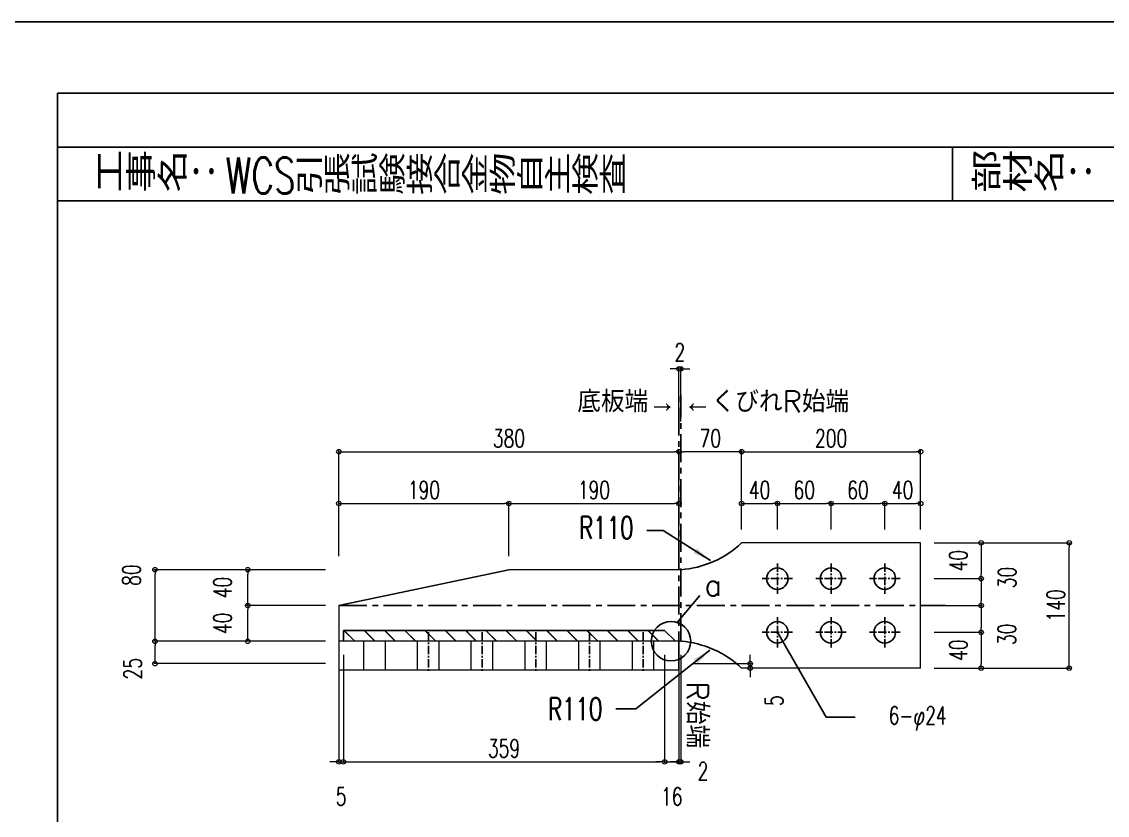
# Model space of a CAD drawing. Header units: millimetres. Extents: x -4568 to 36914, y -114 to 17788.
# Drawn here: x 11232 to 12445, y 16902 to 17788 of the extents above; entities that cross this region are included whole.
import ezdxf
from ezdxf.enums import TextEntityAlignment as Align

# ---------------------------------------------------------------- set-up
doc = ezdxf.new("R2010")
doc.units = ezdxf.units.MM
doc.header["$LTSCALE"] = 5
for name, pattern in [('ACAD_ISO03W100', [30, 12, -18]), ('CENTER1', [10, 6.25, -1.25, 1.25, -1.25]), ('JIS_08_50', [53, 50, -1.125, 0.75, -1.125])]:
    doc.linetypes.add(name, pattern=pattern)
doc.layers.get('0').update_dxf_attribs({"color": 255})
doc.layers.get('DEFPOINTS').update_dxf_attribs({"color": 255})
for name, color, linetype in [('CENTER', 2, 'JIS_08_50'), ('LAYER6', 7, 'Continuous'), ('寸法', 4, 'Continuous'), ('溶接', 241, 'Continuous'), ('補助線', 7, 'ACAD_ISO03W100'), ('金物', 142, 'Continuous')]:
    doc.layers.add(name, color=color, linetype=linetype)
doc.styles.add('KANJI', font='simplex.shx', dxfattribs={"width": 0.7, "bigfont": 'extfont2.shx'})
doc.styles.get("Standard").update_dxf_attribs({"font": 'simplex.shx', "width": 0.7, "height": 2.5, "bigfont": '@extfont2.shx'})
doc.styles.add('SUNPOU', font='simplex.shx', dxfattribs={"width": 0.7, "bigfont": 'extfont2.shx'})
doc.dimstyles.new('コピー(2) - Standard', dxfattribs={"dimtxt": 25, "dimasz": 20, "dimexe": 0.18, "dimexo": 0.0625, "dimgap": 15, "dimtad": 1, "dimdec": 0, "dimzin": 0, "dimdsep": 46, "dimtxsty": 'Standard', "dimblk": 'DOTSMALL', "dimcen": 0.09, "dimadec": 0, "dimazin": 0, "dimtfac": 1, "dimtdec": 0, "dimtofl": 0, "dimtmove": 0, "dimatfit": 3, "dimfxl": 0, "dimtolj": 1, "dimtzin": 0, "dimarcsym": 0})
doc.dimstyles.new('一般寸法-小さめ', dxfattribs={"dimscale": 10, "dimtxt": 2, "dimasz": 0.5, "dimexe": 0.125, "dimexo": 1.5, "dimgap": 0.5, "dimtad": 1, "dimtxsty": 'KANJI', "dimblk": 'ORIGIN', "dimcen": 0, "dimclrd": 256, "dimclre": 256, "dimclrt": 256, "dimadec": 0, "dimazin": 0, "dimtfac": 1, "dimtmove": 2, "dimatfit": 2, "dimfxl": 0, "dimtolj": 2, "dimlwd": 5, "dimlwe": 5, "dimarcsym": 0})

# ---------------------------------------------------------------- blocks, each defined once
blk = doc.blocks.new('_Origin')
at = {"color": 0, "linetype": 'ByBlock', "lineweight": -2}
blk.add_line((0, 0), (-1, 0), dxfattribs=at)
blk.add_circle((0, 0), 0.5, dxfattribs=at)
blk = doc.blocks.new('*D1084')
at = {"layer": 'DEFPOINTS', "color": 0, "transparency": 16777216}
for p in [(11966.4, 17307.9), (11586.4, 17176.1), (11966.4, 17176.1)]:
    blk.add_point(p, dxfattribs=at)
at = {"layer": '寸法', "lineweight": 5, "transparency": 16777216}
for p, q in [((11586.4, 17191.1), (11586.4, 17309.2)), ((11591.4, 17307.9), (11961.4, 17307.9)), ((11966.4, 17191.1), (11966.4, 17309.2))]:
    blk.add_line(p, q, dxfattribs=at)
at = {"layer": '寸法', "lineweight": 5, "transparency": 16777216, "xscale": 5, "yscale": 5, "zscale": 5, "rotation": 180}
blk.add_blockref('_Origin', (11586.4, 17307.9), dxfattribs=at)
at = {"layer": '寸法', "lineweight": 5, "transparency": 16777216, "xscale": 5, "yscale": 5, "zscale": 5}
blk.add_blockref('_Origin', (11966.4, 17307.9), dxfattribs=at)
at = {"layer": '寸法', "transparency": 16777216, "insert": (11776.4, 17322.9), "char_height": 20, "attachment_point": 5, "style": 'KANJI'}
blk.add_mtext('\\A2;380', dxfattribs=at)
blk = doc.blocks.new('*D1085')
at = {"layer": 'DEFPOINTS', "color": 0, "transparency": 16777216}
for p in [(11966.4, 17307.9), (12036.4, 17207.6), (11966.4, 17176.1)]:
    blk.add_point(p, dxfattribs=at)
at = {"layer": '寸法', "lineweight": 5, "transparency": 16777216}
for p, q in [((11966.4, 17191.1), (11966.4, 17309.2)), ((12031.4, 17307.9), (11971.4, 17307.9)), ((12036.4, 17222.6), (12036.4, 17309.2))]:
    blk.add_line(p, q, dxfattribs=at)
at = {"layer": '寸法', "lineweight": 5, "transparency": 16777216, "xscale": 5, "yscale": 5, "zscale": 5, "rotation": 180}
blk.add_blockref('_Origin', (11966.4, 17307.9), dxfattribs=at)
at = {"layer": '寸法', "lineweight": 5, "transparency": 16777216, "xscale": 5, "yscale": 5, "zscale": 5}
blk.add_blockref('_Origin', (12036.4, 17307.9), dxfattribs=at)
at = {"layer": '寸法', "transparency": 16777216, "insert": (12001.4, 17322.9), "char_height": 20, "attachment_point": 5, "style": 'KANJI'}
blk.add_mtext('\\A2;70', dxfattribs=at)
blk = doc.blocks.new('*D1086')
at = {"layer": 'DEFPOINTS', "color": 0, "transparency": 16777216}
for p in [(12236.4, 17206.1), (12402.5, 17206.1), (12236.4, 17066.1)]:
    blk.add_point(p, dxfattribs=at)
at = {"layer": '寸法', "lineweight": 5, "transparency": 16777216}
for p, q in [((12251.4, 17206.1), (12403.8, 17206.1)), ((12402.5, 17071.1), (12402.5, 17201.1)), ((12251.4, 17066.1), (12403.8, 17066.1))]:
    blk.add_line(p, q, dxfattribs=at)
at = {"layer": '寸法', "lineweight": 5, "transparency": 16777216, "xscale": 5, "yscale": 5, "zscale": 5}
for p, rotation in [((12402.5, 17206.1), 90), ((12402.5, 17066.1), 270)]:
    blk.add_blockref('_Origin', p, dxfattribs=dict(at, rotation=rotation))
at = {"layer": '寸法', "transparency": 16777216, "insert": (12387.5, 17136.1), "char_height": 20, "attachment_point": 5, "rotation": 90, "style": 'KANJI'}
blk.add_mtext('\\A2;140', dxfattribs=at)
blk = doc.blocks.new('*D1087')
at = {"layer": 'DEFPOINTS', "color": 0, "transparency": 16777216}
for p in [(11381, 17176.1), (11586.4, 17176.1), (11586.4, 17096.1)]:
    blk.add_point(p, dxfattribs=at)
at = {"layer": '寸法', "lineweight": 5, "transparency": 16777216}
for p, q in [((11571.4, 17176.1), (11379.7, 17176.1)), ((11381, 17101.1), (11381, 17171.1)), ((11571.4, 17096.1), (11379.7, 17096.1))]:
    blk.add_line(p, q, dxfattribs=at)
at = {"layer": '寸法', "lineweight": 5, "transparency": 16777216, "xscale": 5, "yscale": 5, "zscale": 5}
for p, rotation in [((11381, 17176.1), 90), ((11381, 17096.1), 270)]:
    blk.add_blockref('_Origin', p, dxfattribs=dict(at, rotation=rotation))
at = {"layer": '寸法', "transparency": 16777216, "insert": (11354.7, 17170), "char_height": 20, "attachment_point": 5, "rotation": 90, "style": 'KANJI'}
blk.add_mtext('\\A2;80', dxfattribs=at)
blk = doc.blocks.new('*D1117')
at = {"layer": 'DEFPOINTS', "color": 0, "transparency": 16777216}
for p in [(11381, 17096.1), (11586.4, 17096.1), (11586.4, 17071.1)]:
    blk.add_point(p, dxfattribs=at)
at = {"layer": '寸法', "lineweight": 5, "transparency": 16777216}
for p, q in [((11571.4, 17096.1), (11379.7, 17096.1)), ((11381, 17076.1), (11381, 17091.1)), ((11571.4, 17071.1), (11379.7, 17071.1))]:
    blk.add_line(p, q, dxfattribs=at)
at = {"layer": '寸法', "lineweight": 5, "transparency": 16777216, "xscale": 5, "yscale": 5, "zscale": 5}
for p, rotation in [((11381, 17096.1), 90), ((11381, 17071.1), 270)]:
    blk.add_blockref('_Origin', p, dxfattribs=dict(at, rotation=rotation))
at = {"layer": '寸法', "transparency": 16777216, "insert": (11356, 17065.4), "char_height": 20, "attachment_point": 5, "rotation": 90, "style": 'KANJI'}
blk.add_mtext('\\A2;25', dxfattribs=at)
blk = doc.blocks.new('*D1118')
at = {"layer": 'DEFPOINTS', "color": 0, "transparency": 16777216}
for p in [(12236.4, 17307.9), (12036.4, 17207.6), (12236.4, 17206.1)]:
    blk.add_point(p, dxfattribs=at)
at = {"layer": '寸法', "lineweight": 5, "transparency": 16777216}
for p, q in [((12036.4, 17222.6), (12036.4, 17309.2)), ((12041.4, 17307.9), (12231.4, 17307.9)), ((12236.4, 17221.1), (12236.4, 17309.2))]:
    blk.add_line(p, q, dxfattribs=at)
at = {"layer": '寸法', "lineweight": 5, "transparency": 16777216, "xscale": 5, "yscale": 5, "zscale": 5, "rotation": 180}
blk.add_blockref('_Origin', (12036.4, 17307.9), dxfattribs=at)
at = {"layer": '寸法', "lineweight": 5, "transparency": 16777216, "xscale": 5, "yscale": 5, "zscale": 5}
blk.add_blockref('_Origin', (12236.4, 17307.9), dxfattribs=at)
at = {"layer": '寸法', "transparency": 16777216, "insert": (12136.4, 17322.9), "char_height": 20, "attachment_point": 5, "style": 'KANJI'}
blk.add_mtext('\\A2;200', dxfattribs=at)
blk = doc.blocks.new('*D1088')
at = {"layer": 'DEFPOINTS', "color": 0, "transparency": 16777216}
for p in [(12236.4, 17206.1), (12236.4, 17166.1), (12304, 17166.1)]:
    blk.add_point(p, dxfattribs=at)
at = {"layer": '寸法', "lineweight": 5, "transparency": 16777216}
for p, q in [((12251.4, 17206.1), (12305.3, 17206.1)), ((12304, 17201.1), (12304, 17171.1)), ((12251.4, 17166.1), (12305.3, 17166.1))]:
    blk.add_line(p, q, dxfattribs=at)
at = {"layer": '寸法', "lineweight": 5, "transparency": 16777216, "xscale": 5, "yscale": 5, "zscale": 5}
for p, rotation in [((12304, 17206.1), 90), ((12304, 17166.1), 270)]:
    blk.add_blockref('_Origin', p, dxfattribs=dict(at, rotation=rotation))
at = {"layer": '寸法', "transparency": 16777216, "insert": (12278.6, 17186.1), "char_height": 20, "attachment_point": 5, "rotation": 90, "style": 'KANJI'}
blk.add_mtext('\\A2;40', dxfattribs=at)
blk = doc.blocks.new('*D1089')
at = {"layer": 'DEFPOINTS', "color": 0, "transparency": 16777216}
for p in [(12236.4, 17106.1), (12236.4, 17066.1), (12304, 17066.1)]:
    blk.add_point(p, dxfattribs=at)
at = {"layer": '寸法', "lineweight": 5, "transparency": 16777216}
for p, q in [((12251.4, 17106.1), (12305.3, 17106.1)), ((12304, 17101.1), (12304, 17071.1)), ((12251.4, 17066.1), (12305.3, 17066.1))]:
    blk.add_line(p, q, dxfattribs=at)
at = {"layer": '寸法', "lineweight": 5, "transparency": 16777216, "xscale": 5, "yscale": 5, "zscale": 5}
for p, rotation in [((12304, 17106.1), 90), ((12304, 17066.1), 270)]:
    blk.add_blockref('_Origin', p, dxfattribs=dict(at, rotation=rotation))
at = {"layer": '寸法', "transparency": 16777216, "insert": (12278.6, 17086.1), "char_height": 20, "attachment_point": 5, "rotation": 90, "style": 'KANJI'}
blk.add_mtext('\\A2;40', dxfattribs=at)
blk = doc.blocks.new('*D1090')
at = {"layer": 'DEFPOINTS', "color": 0, "transparency": 16777216}
for p in [(11484.6, 17136.1), (11586.4, 17136.1), (11586.4, 17096.1)]:
    blk.add_point(p, dxfattribs=at)
at = {"layer": '寸法', "lineweight": 5, "transparency": 16777216}
for p, q in [((11571.4, 17136.1), (11483.3, 17136.1)), ((11484.6, 17101.1), (11484.6, 17131.1)), ((11571.4, 17096.1), (11483.3, 17096.1))]:
    blk.add_line(p, q, dxfattribs=at)
at = {"layer": '寸法', "lineweight": 5, "transparency": 16777216, "xscale": 5, "yscale": 5, "zscale": 5}
for p, rotation in [((11484.6, 17136.1), 90), ((11484.6, 17096.1), 270)]:
    blk.add_blockref('_Origin', p, dxfattribs=dict(at, rotation=rotation))
at = {"layer": '寸法', "transparency": 16777216, "insert": (11456.4, 17116.1), "char_height": 20, "attachment_point": 5, "rotation": 90, "style": 'KANJI'}
blk.add_mtext('\\A2;40', dxfattribs=at)
blk = doc.blocks.new('*D1091')
at = {"layer": 'DEFPOINTS', "color": 0, "transparency": 16777216}
for p in [(11484.6, 17176.1), (11586.4, 17176.1), (11586.4, 17136.1)]:
    blk.add_point(p, dxfattribs=at)
at = {"layer": '寸法', "lineweight": 5, "transparency": 16777216}
for p, q in [((11571.4, 17176.1), (11483.3, 17176.1)), ((11484.6, 17141.1), (11484.6, 17171.1)), ((11571.4, 17136.1), (11483.3, 17136.1))]:
    blk.add_line(p, q, dxfattribs=at)
at = {"layer": '寸法', "lineweight": 5, "transparency": 16777216, "xscale": 5, "yscale": 5, "zscale": 5}
for p, rotation in [((11484.6, 17176.1), 90), ((11484.6, 17136.1), 270)]:
    blk.add_blockref('_Origin', p, dxfattribs=dict(at, rotation=rotation))
at = {"layer": '寸法', "transparency": 16777216, "insert": (11456.4, 17156.1), "char_height": 20, "attachment_point": 5, "rotation": 90, "style": 'KANJI'}
blk.add_mtext('\\A2;40', dxfattribs=at)
blk = doc.blocks.new('*D1119')
at = {"layer": 'DEFPOINTS', "color": 0, "transparency": 16777216}
for p in [(11966.4, 17071.1), (12036.4, 17066.1), (12046, 17066.1)]:
    blk.add_point(p, dxfattribs=at)
at = {"layer": '寸法', "lineweight": 5, "transparency": 16777216}
for p, q in [((12046, 17076.1), (12046, 17081.1)), ((11981.4, 17071.1), (12047.3, 17071.1)), ((12046, 17071.1), (12046, 17066.1)), ((12046, 17061.1), (12046, 17056.1)), ((12051.4, 17066.1), (12047.3, 17066.1))]:
    blk.add_line(p, q, dxfattribs=at)
at = {"layer": '寸法', "lineweight": 5, "transparency": 16777216, "xscale": 5, "yscale": 5, "zscale": 5}
for p, rotation in [((12046, 17071.1), 270), ((12046, 17066.1), 90)]:
    blk.add_blockref('_Origin', p, dxfattribs=dict(at, rotation=rotation))
at = {"layer": '寸法', "transparency": 16777216, "insert": (12072.8, 17029.7), "char_height": 20, "attachment_point": 5, "rotation": 90, "style": 'KANJI'}
blk.add_mtext('\\A2;5', dxfattribs=at)
blk = doc.blocks.new('_DotSmall')
at = {"color": 0, "linetype": 'ByBlock', "const_width": 0.5}
blk.add_lwpolyline([(-0.0625, 0, 1), (0.0625, 0, 1)], format="xyb", close=True, dxfattribs=at)
blk = doc.blocks.new('*D1092')
at = {"layer": 'DEFPOINTS', "color": 0, "transparency": 16777216}
for p in [(11776.4, 17250.1), (11586.4, 17176.1), (11776.4, 17176.1)]:
    blk.add_point(p, dxfattribs=at)
at = {"layer": '寸法', "lineweight": 5, "transparency": 16777216}
for p, q in [((11586.4, 17191.1), (11586.4, 17251.4)), ((11591.4, 17250.1), (11771.4, 17250.1)), ((11776.4, 17191.1), (11776.4, 17251.4))]:
    blk.add_line(p, q, dxfattribs=at)
at = {"layer": '寸法', "lineweight": 5, "transparency": 16777216, "xscale": 5, "yscale": 5, "zscale": 5, "rotation": 180}
blk.add_blockref('_Origin', (11586.4, 17250.1), dxfattribs=at)
at = {"layer": '寸法', "lineweight": 5, "transparency": 16777216, "xscale": 5, "yscale": 5, "zscale": 5}
blk.add_blockref('_Origin', (11776.4, 17250.1), dxfattribs=at)
at = {"layer": '寸法', "transparency": 16777216, "insert": (11681.4, 17265.1), "char_height": 20, "attachment_point": 5, "style": 'KANJI'}
blk.add_mtext('\\A2;190', dxfattribs=at)
blk = doc.blocks.new('*D1093')
at = {"layer": 'DEFPOINTS', "color": 0, "transparency": 16777216}
for p in [(11966.4, 17250.1), (11776.4, 17176.1), (11966.4, 17176.1)]:
    blk.add_point(p, dxfattribs=at)
at = {"layer": '寸法', "lineweight": 5, "transparency": 16777216}
for p, q in [((11776.4, 17191.1), (11776.4, 17251.4)), ((11781.4, 17250.1), (11961.4, 17250.1)), ((11966.4, 17191.1), (11966.4, 17251.4))]:
    blk.add_line(p, q, dxfattribs=at)
at = {"layer": '寸法', "lineweight": 5, "transparency": 16777216, "xscale": 5, "yscale": 5, "zscale": 5, "rotation": 180}
blk.add_blockref('_Origin', (11776.4, 17250.1), dxfattribs=at)
at = {"layer": '寸法', "lineweight": 5, "transparency": 16777216, "xscale": 5, "yscale": 5, "zscale": 5}
blk.add_blockref('_Origin', (11966.4, 17250.1), dxfattribs=at)
at = {"layer": '寸法', "transparency": 16777216, "insert": (11871.4, 17265.1), "char_height": 20, "attachment_point": 5, "style": 'KANJI'}
blk.add_mtext('\\A2;190', dxfattribs=at)
blk = doc.blocks.new('*D1094')
at = {"layer": 'DEFPOINTS', "color": 0, "transparency": 16777216}
for p in [(12076.4, 17250.1), (12036.4, 17206.1), (12076.4, 17206.1)]:
    blk.add_point(p, dxfattribs=at)
at = {"layer": '寸法', "lineweight": 5, "transparency": 16777216}
for p, q in [((12036.4, 17221.1), (12036.4, 17251.4)), ((12041.4, 17250.1), (12071.4, 17250.1)), ((12076.4, 17221.1), (12076.4, 17251.4))]:
    blk.add_line(p, q, dxfattribs=at)
at = {"layer": '寸法', "lineweight": 5, "transparency": 16777216, "xscale": 5, "yscale": 5, "zscale": 5, "rotation": 180}
blk.add_blockref('_Origin', (12036.4, 17250.1), dxfattribs=at)
at = {"layer": '寸法', "lineweight": 5, "transparency": 16777216, "xscale": 5, "yscale": 5, "zscale": 5}
blk.add_blockref('_Origin', (12076.4, 17250.1), dxfattribs=at)
at = {"layer": '寸法', "transparency": 16777216, "insert": (12056.4, 17265.1), "char_height": 20, "attachment_point": 5, "style": 'KANJI'}
blk.add_mtext('\\A2;40', dxfattribs=at)
blk = doc.blocks.new('*D1095')
at = {"layer": 'DEFPOINTS', "color": 0, "transparency": 16777216}
for p in [(12196.4, 17250.1), (12136.4, 17206.1), (12196.4, 17206.1)]:
    blk.add_point(p, dxfattribs=at)
at = {"layer": '寸法', "lineweight": 5, "transparency": 16777216}
for p, q in [((12136.4, 17221.1), (12136.4, 17251.4)), ((12141.4, 17250.1), (12191.4, 17250.1)), ((12196.4, 17221.1), (12196.4, 17251.4))]:
    blk.add_line(p, q, dxfattribs=at)
at = {"layer": '寸法', "lineweight": 5, "transparency": 16777216, "xscale": 5, "yscale": 5, "zscale": 5, "rotation": 180}
blk.add_blockref('_Origin', (12136.4, 17250.1), dxfattribs=at)
at = {"layer": '寸法', "lineweight": 5, "transparency": 16777216, "xscale": 5, "yscale": 5, "zscale": 5}
blk.add_blockref('_Origin', (12196.4, 17250.1), dxfattribs=at)
at = {"layer": '寸法', "transparency": 16777216, "insert": (12166.4, 17265.1), "char_height": 20, "attachment_point": 5, "style": 'KANJI'}
blk.add_mtext('\\A2;60', dxfattribs=at)
blk = doc.blocks.new('*D1096')
at = {"layer": 'DEFPOINTS', "color": 0, "transparency": 16777216}
for p in [(12136.4, 17250.1), (12076.4, 17206.1), (12136.4, 17206.1)]:
    blk.add_point(p, dxfattribs=at)
at = {"layer": '寸法', "lineweight": 5, "transparency": 16777216}
for p, q in [((12076.4, 17221.1), (12076.4, 17251.4)), ((12081.4, 17250.1), (12131.4, 17250.1)), ((12136.4, 17221.1), (12136.4, 17251.4))]:
    blk.add_line(p, q, dxfattribs=at)
at = {"layer": '寸法', "lineweight": 5, "transparency": 16777216, "xscale": 5, "yscale": 5, "zscale": 5, "rotation": 180}
blk.add_blockref('_Origin', (12076.4, 17250.1), dxfattribs=at)
at = {"layer": '寸法', "lineweight": 5, "transparency": 16777216, "xscale": 5, "yscale": 5, "zscale": 5}
blk.add_blockref('_Origin', (12136.4, 17250.1), dxfattribs=at)
at = {"layer": '寸法', "transparency": 16777216, "insert": (12106.4, 17265.1), "char_height": 20, "attachment_point": 5, "style": 'KANJI'}
blk.add_mtext('\\A2;60', dxfattribs=at)
blk = doc.blocks.new('*D1097')
at = {"layer": 'DEFPOINTS', "color": 0, "transparency": 16777216}
for p in [(12236.4, 17250.1), (12196.4, 17206.1), (12236.4, 17206.1)]:
    blk.add_point(p, dxfattribs=at)
at = {"layer": '寸法', "lineweight": 5, "transparency": 16777216}
for p, q in [((12196.4, 17221.1), (12196.4, 17251.4)), ((12201.4, 17250.1), (12231.4, 17250.1)), ((12236.4, 17221.1), (12236.4, 17251.4))]:
    blk.add_line(p, q, dxfattribs=at)
at = {"layer": '寸法', "lineweight": 5, "transparency": 16777216, "xscale": 5, "yscale": 5, "zscale": 5, "rotation": 180}
blk.add_blockref('_Origin', (12196.4, 17250.1), dxfattribs=at)
at = {"layer": '寸法', "lineweight": 5, "transparency": 16777216, "xscale": 5, "yscale": 5, "zscale": 5}
blk.add_blockref('_Origin', (12236.4, 17250.1), dxfattribs=at)
at = {"layer": '寸法', "transparency": 16777216, "insert": (12216.4, 17265.1), "char_height": 20, "attachment_point": 5, "style": 'KANJI'}
blk.add_mtext('\\A2;40', dxfattribs=at)
blk = doc.blocks.new('*D1098')
at = {"layer": 'DEFPOINTS', "color": 0, "transparency": 16777216}
for p in [(12236.4, 17166.1), (12236.4, 17136.1), (12304, 17136.1)]:
    blk.add_point(p, dxfattribs=at)
at = {"layer": '寸法', "lineweight": 5, "transparency": 16777216}
for p, q in [((12251.4, 17166.1), (12305.3, 17166.1)), ((12304, 17161.1), (12304, 17141.1)), ((12251.4, 17136.1), (12305.3, 17136.1))]:
    blk.add_line(p, q, dxfattribs=at)
at = {"layer": '寸法', "lineweight": 5, "transparency": 16777216, "xscale": 5, "yscale": 5, "zscale": 5}
for p, rotation in [((12304, 17166.1), 90), ((12304, 17136.1), 270)]:
    blk.add_blockref('_Origin', p, dxfattribs=dict(at, rotation=rotation))
at = {"layer": '寸法', "transparency": 16777216, "insert": (12333.1, 17167.3), "char_height": 20, "attachment_point": 5, "rotation": 90, "style": 'KANJI'}
blk.add_mtext('\\A2;30', dxfattribs=at)
blk = doc.blocks.new('*D1099')
at = {"layer": 'DEFPOINTS', "color": 0, "transparency": 16777216}
for p in [(12236.4, 17136.1), (12236.4, 17106.1), (12304, 17106.1)]:
    blk.add_point(p, dxfattribs=at)
at = {"layer": '寸法', "lineweight": 5, "transparency": 16777216}
for p, q in [((12251.4, 17136.1), (12305.3, 17136.1)), ((12304, 17131.1), (12304, 17111.1)), ((12251.4, 17106.1), (12305.3, 17106.1))]:
    blk.add_line(p, q, dxfattribs=at)
at = {"layer": '寸法', "lineweight": 5, "transparency": 16777216, "xscale": 5, "yscale": 5, "zscale": 5}
for p, rotation in [((12304, 17136.1), 90), ((12304, 17106.1), 270)]:
    blk.add_blockref('_Origin', p, dxfattribs=dict(at, rotation=rotation))
at = {"layer": '寸法', "transparency": 16777216, "insert": (12332.8, 17103.9), "char_height": 20, "attachment_point": 5, "rotation": 90, "style": 'KANJI'}
blk.add_mtext('\\A2;30', dxfattribs=at)
blk = doc.blocks.new('*D1111')
at = {"layer": 'DEFPOINTS', "color": 0, "linetype": 'Continuous', "transparency": 16777216}
for p in [(11586.4, 17096.1), (11591.4, 17077.1), (11591.4, 16961.4)]:
    blk.add_point(p, dxfattribs=at)
at = {"layer": '寸法', "linetype": 'Continuous', "lineweight": 5, "transparency": 16777216}
for p, q in [((11586.4, 17081.1), (11586.4, 16960.2)), ((11591.4, 17062.1), (11591.4, 16960.2)), ((11581.4, 16961.4), (11576.4, 16961.4)), ((11586.4, 16961.4), (11591.4, 16961.4)), ((11596.4, 16961.4), (11601.4, 16961.4))]:
    blk.add_line(p, q, dxfattribs=at)
at = {"layer": '寸法', "linetype": 'Continuous', "lineweight": 5, "transparency": 16777216, "xscale": 5, "yscale": 5, "zscale": 5}
blk.add_blockref('_Origin', (11586.4, 16961.4), dxfattribs=at)
at = {"layer": '寸法', "linetype": 'Continuous', "lineweight": 5, "transparency": 16777216, "xscale": 5, "yscale": 5, "zscale": 5, "rotation": 180}
blk.add_blockref('_Origin', (11591.4, 16961.4), dxfattribs=at)
at = {"layer": '寸法', "linetype": 'Continuous', "transparency": 16777216, "insert": (11588.9, 16922.7), "char_height": 20, "attachment_point": 5, "style": 'KANJI'}
blk.add_mtext('\\A2;5', dxfattribs=at)
blk = doc.blocks.new('*D1112')
at = {"layer": 'DEFPOINTS', "color": 0, "linetype": 'Continuous', "transparency": 16777216}
for p in [(11591.4, 17096.1), (11950.4, 17096.1), (11950.4, 16961.4)]:
    blk.add_point(p, dxfattribs=at)
at = {"layer": '寸法', "linetype": 'Continuous', "lineweight": 5, "transparency": 16777216}
for p, q in [((11591.4, 17081.1), (11591.4, 16960.2)), ((11950.4, 17081.1), (11950.4, 16960.2)), ((11596.4, 16961.4), (11945.4, 16961.4))]:
    blk.add_line(p, q, dxfattribs=at)
at = {"layer": '寸法', "linetype": 'Continuous', "lineweight": 5, "transparency": 16777216, "xscale": 5, "yscale": 5, "zscale": 5, "rotation": 180}
blk.add_blockref('_Origin', (11591.4, 16961.4), dxfattribs=at)
at = {"layer": '寸法', "linetype": 'Continuous', "lineweight": 5, "transparency": 16777216, "xscale": 5, "yscale": 5, "zscale": 5}
blk.add_blockref('_Origin', (11950.4, 16961.4), dxfattribs=at)
at = {"layer": '寸法', "linetype": 'Continuous', "transparency": 16777216, "insert": (11770.9, 16976.4), "char_height": 20, "attachment_point": 5, "style": 'KANJI'}
blk.add_mtext('\\A2;359', dxfattribs=at)
blk = doc.blocks.new('*D1113')
at = {"layer": 'DEFPOINTS', "color": 0, "linetype": 'Continuous', "transparency": 16777216}
for p in [(11950.4, 17096.1), (11966.4, 17096.1), (11966.4, 16961.4)]:
    blk.add_point(p, dxfattribs=at)
at = {"layer": '寸法', "linetype": 'Continuous', "lineweight": 5, "transparency": 16777216}
for p, q in [((11950.4, 17081.1), (11950.4, 16960.2)), ((11966.4, 17081.1), (11966.4, 16960.2)), ((11945.4, 16961.4), (11940.4, 16961.4)), ((11950.4, 16961.4), (11966.4, 16961.4)), ((11971.4, 16961.4), (11976.4, 16961.4))]:
    blk.add_line(p, q, dxfattribs=at)
at = {"layer": '寸法', "linetype": 'Continuous', "lineweight": 5, "transparency": 16777216, "xscale": 5, "yscale": 5, "zscale": 5}
blk.add_blockref('_Origin', (11950.4, 16961.4), dxfattribs=at)
at = {"layer": '寸法', "linetype": 'Continuous', "lineweight": 5, "transparency": 16777216, "xscale": 5, "yscale": 5, "zscale": 5, "rotation": 180}
blk.add_blockref('_Origin', (11966.4, 16961.4), dxfattribs=at)
at = {"layer": '寸法', "linetype": 'Continuous', "transparency": 16777216, "insert": (11958.4, 16922.7), "char_height": 20, "attachment_point": 5, "style": 'KANJI'}
blk.add_mtext('\\A2;16', dxfattribs=at)
blk = doc.blocks.new('*D1114')
at = {"layer": 'DEFPOINTS', "color": 0, "linetype": 'Continuous', "transparency": 16777216}
for p in [(11966.4, 17096.1), (11968.4, 17096.1), (11968.4, 16961.4)]:
    blk.add_point(p, dxfattribs=at)
at = {"layer": '寸法', "linetype": 'Continuous', "lineweight": 5, "transparency": 16777216}
for p, q in [((11966.4, 17081.1), (11966.4, 16960.2)), ((11968.4, 17081.1), (11968.4, 16960.2)), ((11961.4, 16961.4), (11956.4, 16961.4)), ((11966.4, 16961.4), (11968.4, 16961.4)), ((11973.4, 16961.4), (11978.4, 16961.4))]:
    blk.add_line(p, q, dxfattribs=at)
at = {"layer": '寸法', "linetype": 'Continuous', "lineweight": 5, "transparency": 16777216, "xscale": 5, "yscale": 5, "zscale": 5}
blk.add_blockref('_Origin', (11966.4, 16961.4), dxfattribs=at)
at = {"layer": '寸法', "linetype": 'Continuous', "lineweight": 5, "transparency": 16777216, "xscale": 5, "yscale": 5, "zscale": 5, "rotation": 180}
blk.add_blockref('_Origin', (11968.4, 16961.4), dxfattribs=at)
at = {"layer": '寸法', "linetype": 'Continuous', "transparency": 16777216, "insert": (11993.3, 16950.9), "char_height": 20, "attachment_point": 5, "style": 'KANJI'}
blk.add_mtext('\\A2;2', dxfattribs=at)
blk = doc.blocks.new('*D1115')
at = {"layer": 'DEFPOINTS', "color": 0, "transparency": 16777216}
for p in [(11968.4, 17400.5), (11966.4, 17326.5), (11968.4, 17326.5)]:
    blk.add_point(p, dxfattribs=at)
at = {"layer": '寸法', "lineweight": 5, "transparency": 16777216}
for p, q in [((11961.4, 17400.5), (11956.4, 17400.5)), ((11966.4, 17341.5), (11966.4, 17401.7)), ((11966.4, 17400.5), (11968.4, 17400.5)), ((11968.4, 17341.5), (11968.4, 17401.7)), ((11973.4, 17400.5), (11978.4, 17400.5))]:
    blk.add_line(p, q, dxfattribs=at)
at = {"layer": '寸法', "lineweight": 5, "transparency": 16777216, "xscale": 5, "yscale": 5, "zscale": 5}
blk.add_blockref('_Origin', (11966.4, 17400.5), dxfattribs=at)
at = {"layer": '寸法', "lineweight": 5, "transparency": 16777216, "xscale": 5, "yscale": 5, "zscale": 5, "rotation": 180}
blk.add_blockref('_Origin', (11968.4, 17400.5), dxfattribs=at)
at = {"layer": '寸法', "transparency": 16777216, "insert": (11967.3, 17419), "char_height": 20, "attachment_point": 5, "style": 'KANJI'}
blk.add_mtext('\\A2;2', dxfattribs=at)

msp = doc.modelspace()

# ---------------------------------------------------------------- hatches: boundary and pattern name
at = {"layer": '溶接', "ltscale": 6}
h = msp.add_hatch(dxfattribs=at)
h.set_pattern_fill('JIS_LC_20', color=256, scale=0.8, angle=90)
h.set_pattern_definition([(135, (9682.385, 14017.107), (-11.31371, -11.31371), []), (135, (9682.385, 14017.427), (-11.31371, -11.31371), [])])
h.paths.add_polyline_path([(11770.385, 17096.107), (11591.385, 17096.107), (11591.385, 17108.107), (11770.385, 17108.107)])
h.paths.add_polyline_path([(11950.385, 17096.107), (11770.385, 17096.107), (11770.385, 17108.107), (11950.385, 17108.107)])
h.paths.add_polyline_path([(11948.385, 17096.107), (11950.385, 17102.107)], flags=17)

# ---------------------------------------------------------------- linework, layer by layer
at = {"linetype": 'Continuous', "lineweight": -3}
for p, q in [((11272, 17648.38), (14476, 17648.38)), ((12272, 17588.38), (12272, 17648.38)), ((11272, 17588.38), (14476, 17588.38))]:
    msp.add_line(p, q, dxfattribs=at)
for points in [[(11192, 17788.38), (14556, 17788.38), (14556, 15412.38), (11192, 15412.38)], [(11272, 17708.38), (14476, 17708.38), (14476, 15492.38), (11272, 15492.38)]]:
    msp.add_lwpolyline(points, close=True, dxfattribs=at)
at = {"layer": 'CENTER', "linetype": 'CENTER1'}
msp.add_line((11586.385, 17136.107), (12264.038, 17136.107), dxfattribs=at)
at = {"layer": '寸法', "linetype": 'CENTER1'}
for p, q in [((11966.385, 17075.944), (11966.385, 17371.596)), ((11968.385, 17096.107), (11968.385, 17371.596))]:
    msp.add_line(p, q, dxfattribs=at)
at = {"layer": '寸法', "linetype": 'CENTER1', "ltscale": 0.3}
for p, q in [((12076.385, 17183.107), (12076.385, 17149.107)), ((12136.385, 17183.107), (12136.385, 17149.107)), ((12196.385, 17183.107), (12196.385, 17149.107)), ((12093.385, 17166.107), (12059.385, 17166.107)), ((12153.385, 17166.107), (12119.385, 17166.107)), ((12213.385, 17166.107), (12179.385, 17166.107)), ((12076.385, 17089.107), (12076.385, 17123.107)), ((12136.385, 17089.107), (12136.385, 17123.107)), ((12196.385, 17089.107), (12196.385, 17123.107)), ((11686.385, 17106.107), (11686.385, 17061.107)), ((11746.385, 17106.107), (11746.385, 17061.107)), ((11806.385, 17106.107), (11806.385, 17061.107)), ((11866.385, 17106.107), (11866.385, 17061.107)), ((11926.385, 17106.107), (11926.385, 17061.107)), ((12093.385, 17106.107), (12059.385, 17106.107)), ((12153.385, 17106.107), (12119.385, 17106.107)), ((12213.385, 17106.107), (12179.385, 17106.107))]:
    msp.add_line(p, q, dxfattribs=at)
at = {"layer": '寸法', "ltscale": 4}
msp.add_line((11964.491, 17117.004), (11989.527, 17147.391), dxfattribs=at)
at = {"layer": '寸法'}
for p, q in [((12076.385, 17106.107), (12131.028, 17011.461)), ((12131.028, 17011.461), (12163.176, 17011.461))]:
    msp.add_line(p, q, dxfattribs=at)
at = {"layer": '寸法', "linetype": 'Continuous'}
msp.add_circle((11957.485, 17096.107), 22.04, dxfattribs=at)
at = {"layer": '溶接'}
msp.add_line((11950.385, 17108.107), (11591.385, 17108.107), dxfattribs=at)
at = {"layer": '溶接', "linetype": 'Continuous'}
for p, q in [((11591.385, 17108.107), (11591.385, 17096.107)), ((11950.385, 17108.107), (11962.385, 17096.107))]:
    msp.add_line(p, q, dxfattribs=at)
at = {"layer": '補助線', "lineweight": 18}
for p, q in [((11614.385, 17071.107), (11614.385, 17096.107)), ((11614.385, 17064.107), (11614.385, 17096.107)), ((11638.385, 17071.107), (11638.385, 17096.107)), ((11638.385, 17064.107), (11638.385, 17096.107)), ((11674.385, 17071.107), (11674.385, 17096.107)), ((11674.385, 17064.107), (11674.385, 17096.107)), ((11698.385, 17071.107), (11698.385, 17096.107)), ((11698.385, 17064.107), (11698.385, 17096.107)), ((11734.385, 17071.107), (11734.385, 17096.107)), ((11734.385, 17064.107), (11734.385, 17096.107)), ((11758.385, 17064.107), (11758.385, 17096.107)), ((11794.385, 17064.107), (11794.385, 17096.107)), ((11818.385, 17064.107), (11818.385, 17096.107)), ((11854.385, 17064.107), (11854.385, 17096.107)), ((11878.385, 17064.107), (11878.385, 17096.107)), ((11914.385, 17064.107), (11914.385, 17096.107)), ((11938.385, 17064.107), (11938.385, 17096.107))]:
    msp.add_line(p, q, dxfattribs=at)
at = {"layer": '金物', "lineweight": 18}
for p, q in [((12236.385, 17206.107), (12036.385, 17206.107)), ((12236.385, 17066.107), (12236.385, 17206.107)), ((11968.385, 17176.107), (11776.385, 17176.107)), ((11586.385, 17136.107), (11586.385, 17096.107)), ((11586.385, 17096.107), (11586.385, 17071.107)), ((11968.385, 17096.107), (11586.385, 17096.107)), ((11586.385, 17096.107), (11586.385, 17064.107)), ((11966.385, 17064.107), (11966.385, 17096.107)), ((11586.385, 17064.107), (11966.385, 17064.107)), ((12236.385, 17066.107), (12036.385, 17066.107))]:
    msp.add_line(p, q, dxfattribs=at)
at = {"layer": '金物'}
msp.add_line((11586.385, 17136.107), (11776.385, 17176.107), dxfattribs=at)
at = {"layer": '金物', "ltscale": 2.5}
for centre in [(12076.385, 17166.107), (12136.385, 17166.107), (12196.385, 17166.107), (12076.385, 17106.107), (12136.385, 17106.107), (12196.385, 17106.107)]:
    msp.add_circle(centre, 12, dxfattribs=at)
at = {"layer": '金物', "ltscale": 2}
for centre, start, end in [((11960.595, 17285.831), 274.060941, 313.550946), ((11960.595, 16986.383), 46.449054, 85.939059)]:
    msp.add_arc(centre, 110, start, end, dxfattribs=at)

# ---------------------------------------------------------------- texts
at = {"layer": 'LAYER6', "color": 0, "linetype": 'Continuous', "lineweight": -3, "width": 0.8}
for s, p in [('工事名：', (11312.009, 17599.306)), ('部材名：', (12291.834, 17599.306))]:
    msp.add_text(s, height=40, dxfattribs=at).set_placement(p)
at = {"layer": 'LAYER6', "color": 0, "linetype": 'Continuous', "lineweight": -3, "insert": (11459.858, 17636.477), "char_height": 40, "width": 924.29947, "attachment_point": 1}
msp.add_mtext('WCS引張試験接合金物自主検査', dxfattribs=at)
at = {"layer": '寸法', "ltscale": 4, "style": 'SUNPOU'}
for s, p in [('底板端→', (11852.814, 17351.94)), ('←くびれR始端', (11971.524, 17351.94))]:
    msp.add_text(s, height=24, dxfattribs=at).set_placement(p)
msp.add_text('a', height=24, dxfattribs=at).set_placement((12014.272, 17158.891), align=Align.MIDDLE_RIGHT)
msp.add_text('R始端', height=24, rotation=270, dxfattribs=at).set_placement((11975.024, 17050.997))
at = {"layer": '寸法', "width": 98.97993}
for s, insert, char_height, attachment_point in [('\\A1;R110', (11915.604, 17210.433), 25, 9), ('R110', (11880.845, 17033.034), 25, 3), ('6-φ24', (12265.563, 17023.184), 20, 3)]:
    msp.add_mtext(s, dxfattribs=dict(at, insert=insert, char_height=char_height, attachment_point=attachment_point))

# ---------------------------------------------------------------- dimensions: what is measured, and where the dimension line sits
at = {"layer": '寸法'}
dim = msp.add_linear_dim(base=(11968.385, 17400.482), p1=(11966.385, 17326.46), p2=(11968.385, 17326.46), dimstyle='一般寸法-小さめ', dxfattribs=at)
dim.commit()
dim.dimension.update_dxf_attribs({"geometry": '*D1115', "text_midpoint": (11967.269, 17419.011), "dimtype": 160})
for base, p1, p2, picture, middle in [((11966.385, 17307.901), (11586.385, 17176.107), (11966.385, 17176.107), '*D1084', (11776.385, 17322.901)), ((11966.385, 17307.901), (12036.385, 17207.607), (11966.385, 17176.107), '*D1085', (12001.385, 17322.901)), ((12236.385, 17307.901), (12036.385, 17207.607), (12236.385, 17206.107), '*D1118', (12136.385, 17322.901)), ((11776.385, 17250.129), (11586.385, 17176.107), (11776.385, 17176.107), '*D1092', (11681.385, 17265.129)), ((11966.385, 17250.129), (11776.385, 17176.107), (11966.385, 17176.107), '*D1093', (11871.385, 17265.129)), ((12076.385, 17250.129), (12036.385, 17206.107), (12076.385, 17206.107), '*D1094', (12056.385, 17265.129)), ((12136.385, 17250.129), (12076.385, 17206.107), (12136.385, 17206.107), '*D1096', (12106.385, 17265.129)), ((12196.385, 17250.129), (12136.385, 17206.107), (12196.385, 17206.107), '*D1095', (12166.385, 17265.129)), ((12236.385, 17250.129), (12196.385, 17206.107), (12236.385, 17206.107), '*D1097', (12216.385, 17265.129))]:
    dim = msp.add_linear_dim(base=base, p1=p1, p2=p2, dimstyle='一般寸法-小さめ', dxfattribs=at)
    dim.commit()
    dim.dimension.update_dxf_attribs({"geometry": picture, "text_midpoint": middle})
dim = msp.add_linear_dim(base=(12402.505, 17206.107), p1=(12236.385, 17066.107), p2=(12236.385, 17206.107), angle=270, dimstyle='一般寸法-小さめ', dxfattribs=at)
dim.commit()
dim.dimension.update_dxf_attribs({"geometry": '*D1086', "text_midpoint": (12387.505, 17136.107)})
for base, p1, p2, angle, picture, middle in [((12304.038, 17166.107), (12236.385, 17206.107), (12236.385, 17166.107), 90, '*D1088', (12278.633, 17186.107)), ((11380.957, 17176.107), (11586.385, 17096.107), (11586.385, 17176.107), 270, '*D1087', (11354.707, 17170.034)), ((11484.577, 17176.107), (11586.385, 17136.107), (11586.385, 17176.107), 270, '*D1091', (11456.422, 17156.107)), ((12304.038, 17136.107), (12236.385, 17166.107), (12236.385, 17136.107), 90, '*D1098', (12333.11, 17167.311)), ((11484.577, 17136.107), (11586.385, 17096.107), (11586.385, 17136.107), 270, '*D1090', (11456.422, 17116.107)), ((12304.038, 17106.107), (12236.385, 17136.107), (12236.385, 17106.107), 90, '*D1099', (12332.778, 17103.904)), ((12304.038, 17066.107), (12236.385, 17106.107), (12236.385, 17066.107), 90, '*D1089', (12278.633, 17086.107)), ((11380.957, 17096.107), (11586.385, 17071.107), (11586.385, 17096.107), 270, '*D1117', (11355.957, 17065.351)), ((12046.011, 17066.107), (11966.385, 17071.107), (12036.385, 17066.107), 90, '*D1119', (12072.752, 17029.677))]:
    dim = msp.add_linear_dim(base=base, p1=p1, p2=p2, angle=angle, dimstyle='一般寸法-小さめ', dxfattribs=at)
    dim.commit()
    dim.dimension.update_dxf_attribs({"geometry": picture, "text_midpoint": middle, "dimtype": 160})
at = {"layer": '寸法', "linetype": 'Continuous'}
for base, p1, p2, picture, middle in [((11591.385, 16961.422), (11586.385, 17096.107), (11591.385, 17077.107), '*D1111', (11588.885, 16922.672)), ((11950.385, 16961.422), (11591.385, 17096.107), (11950.385, 17096.107), '*D1112', (11770.885, 16976.422)), ((11966.385, 16961.422), (11950.385, 17096.107), (11966.385, 17096.107), '*D1113', (11958.385, 16922.672))]:
    dim = msp.add_linear_dim(base=base, p1=p1, p2=p2, dimstyle='一般寸法-小さめ', dxfattribs=at)
    dim.commit()
    dim.dimension.update_dxf_attribs({"geometry": picture, "text_midpoint": middle})
dim = msp.add_linear_dim(base=(11968.385, 16961.422), p1=(11966.385, 17096.107), p2=(11968.385, 17096.107), dimstyle='一般寸法-小さめ', dxfattribs=at)
dim.commit()
dim.dimension.update_dxf_attribs({"geometry": '*D1114', "text_midpoint": (11993.306, 16950.897), "dimtype": 160})

# ---------------------------------------------------------------- leaders
at = {"layer": '寸法', "annotation_type": 0, "has_hookline": 1, "hookline_direction": 1, "text_width": 55.833}
for points in [[(12001.544, 17186.369), (11948.878, 17219.958), (11930.604, 17219.958)], [(12000.721, 17086.044), (11918.238, 17020.534), (11895.845, 17020.534)]]:
    msp.add_leader(points, dimstyle='コピー(2) - Standard', override={"dimgap": 15, "dimtad": 0}, dxfattribs=at)

doc.saveas('drawing.dxf')
